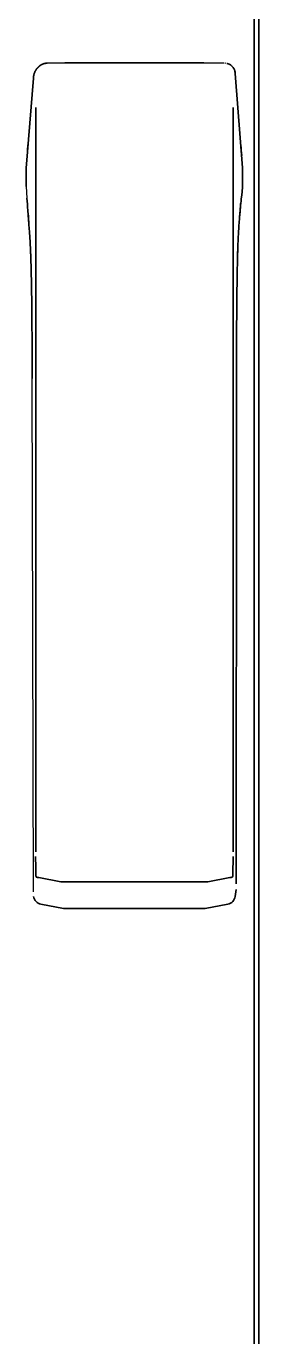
# Model space of a CAD drawing. Header units: inches. Extents: x 786 to 5755, y -850 to 3635.
# Drawn here: x 4204.3 to 4255.7, y 1489.5 to 1779 of the extents above; entities that cross this region are included whole.
import ezdxf

# ---------------------------------------------------------------- set-up
doc = ezdxf.new("R2010")
doc.units = ezdxf.units.IN
doc.layers.add('1', color=7, linetype='Continuous', true_color=0xffffff)

msp = doc.modelspace()

# ---------------------------------------------------------------- linework, layer by layer
for p, q in [((4204.33, 1743.54), (4204.5, 1740.95)), ((4205.96, 1587.74), (4205.64, 1701.12))]:
    msp.add_line(p, q)
at = {"layer": '1', "color": 7, "linetype": 'Continuous', "lineweight": 35}
for p, q in [((4254.74, 1299.82), (4254.74, 2088.63)), ((4255.74, 2077.33), (4255.74, 1360.48)), ((4212.9, 1770.85), (4208.8, 1770.78)), ((4212.94, 1770.85), (4212.9, 1770.85)), ((4212.94, 1770.85), (4243.54, 1770.85)), ((4243.58, 1770.85), (4243.54, 1770.85)), ((4248.11, 1770.78), (4243.58, 1770.85)), ((4205.95, 1767.5), (4204.33, 1747.63)), ((4252.15, 1747.67), (4250.53, 1768.5)), ((4206.43, 1760.99), (4206.43, 1596.57)), ((4250.05, 1760.99), (4250.05, 1596.57)), ((4204.33, 1747.65), (4204.33, 1743.54)), ((4252.15, 1744.34), (4252.15, 1747.7)), ((4206.52, 1591.04), (4206.51, 1591.11)), ((4212, 1589.93), (4207.11, 1590.9)), ((4213.42, 1589.93), (4212, 1589.93)), ((4213.42, 1589.93), (4243.06, 1589.93)), ((4243.06, 1589.93), (4244.48, 1589.93)), ((4249.37, 1590.9), (4244.48, 1589.93)), ((4249.97, 1591.11), (4249.96, 1591.04)), ((4250.52, 1586.74), (4250.72, 1588.26)), ((4207.57, 1585.04), (4212.57, 1584.09)), ((4212.94, 1584.06), (4243.54, 1584.06)), ((4243.91, 1584.09), (4248.91, 1585.04))]:
    msp.add_line(p, q, dxfattribs=at)
for centre, start, end in [((4207.95, 1587), 187.6724, 259.2776), ((4248.53, 1587), 280.7224, 352.3276), ((4212.94, 1586.06), 259.2776, 270), ((4243.54, 1586.06), 270, 280.7224)]:
    msp.add_arc(centre, 2, start, end, dxfattribs=at)
for centre, major_axis, ratio, start_param, end_param in [((4200.24, 1218.94), (0, 546.95), 0.026177, 5.955519, 5.959364), ((4206.52, 1595.57), (0, -4.5), 0.021815, 4.712389, 6.143559), ((4249.95, 1595.57), (0, 4.5), 0.021815, 3.281219, 4.712389)]:
    msp.add_ellipse(centre, major_axis=major_axis, ratio=ratio, start_param=start_param, end_param=end_param, dxfattribs=at)
for points, knots in [([(4205.95, 1767.5), (4205.95, 1767.51), (4205.95, 1767.53), (4205.95, 1767.55), (4205.95, 1767.57), (4205.95, 1767.59), (4205.95, 1767.62), (4205.95, 1767.64), (4205.95, 1767.66), (4205.95, 1767.69), (4205.95, 1767.71), (4205.95, 1767.73), (4205.96, 1767.76), (4205.96, 1767.78), (4205.96, 1767.8), (4205.96, 1767.83), (4205.97, 1767.85), (4205.97, 1767.87), (4205.97, 1767.9), (4205.97, 1767.92), (4205.98, 1767.95), (4205.98, 1767.97), (4205.99, 1767.99), (4205.99, 1768.02), (4205.99, 1768.04), (4206, 1768.07), (4206, 1768.09), (4206.01, 1768.11), (4206.01, 1768.14), (4206.02, 1768.16), (4206.02, 1768.19), (4206.03, 1768.21), (4206.03, 1768.24), (4206.04, 1768.26), (4206.05, 1768.28), (4206.05, 1768.31), (4206.06, 1768.33), (4206.06, 1768.36), (4206.07, 1768.38), (4206.08, 1768.41), (4206.09, 1768.43), (4206.09, 1768.45), (4206.1, 1768.48), (4206.11, 1768.5), (4206.12, 1768.53), (4206.13, 1768.55), (4206.13, 1768.58), (4206.14, 1768.6), (4206.15, 1768.63), (4206.16, 1768.65), (4206.17, 1768.67), (4206.18, 1768.7), (4206.19, 1768.72), (4206.2, 1768.75), (4206.21, 1768.77), (4206.22, 1768.8), (4206.23, 1768.82), (4206.24, 1768.84), (4206.25, 1768.87), (4206.26, 1768.89), (4206.27, 1768.92), (4206.29, 1768.94), (4206.3, 1768.96), (4206.31, 1768.99), (4206.32, 1769.01), (4206.33, 1769.03), (4206.35, 1769.06), (4206.36, 1769.08), (4206.37, 1769.1), (4206.38, 1769.13), (4206.4, 1769.15), (4206.41, 1769.17), (4206.42, 1769.2), (4206.44, 1769.22), (4206.45, 1769.24), (4206.47, 1769.27), (4206.48, 1769.29), (4206.49, 1769.31), (4206.51, 1769.33), (4206.52, 1769.36), (4206.54, 1769.38), (4206.55, 1769.4), (4206.57, 1769.42), (4206.59, 1769.45), (4206.6, 1769.47), (4206.62, 1769.49), (4206.63, 1769.51), (4206.65, 1769.53), (4206.67, 1769.56), (4206.68, 1769.58), (4206.7, 1769.6), (4206.72, 1769.62), (4206.73, 1769.64), (4206.75, 1769.66), (4206.77, 1769.68), (4206.79, 1769.7), (4206.8, 1769.72), (4206.82, 1769.74), (4206.84, 1769.76), (4206.85, 1769.78), (4206.87, 1769.8), (4206.89, 1769.82), (4206.91, 1769.84), (4206.93, 1769.86), (4206.95, 1769.88), (4206.96, 1769.9), (4206.99, 1769.92), (4207.01, 1769.94), (4207.03, 1769.96), (4207.05, 1769.98), (4207.07, 1770), (4207.09, 1770.02), (4207.12, 1770.04), (4207.14, 1770.06), (4207.16, 1770.08), (4207.19, 1770.1), (4207.21, 1770.12), (4207.24, 1770.14), (4207.26, 1770.16), (4207.29, 1770.18), (4207.32, 1770.21), (4207.34, 1770.23), (4207.37, 1770.25), (4207.4, 1770.27), (4207.43, 1770.29), (4207.46, 1770.31), (4207.49, 1770.33), (4207.52, 1770.35), (4207.55, 1770.37), (4207.58, 1770.39), (4207.62, 1770.4), (4207.65, 1770.42), (4207.68, 1770.44), (4207.71, 1770.46), (4207.75, 1770.48), (4207.78, 1770.5), (4207.82, 1770.51), (4207.85, 1770.53), (4207.89, 1770.55), (4207.93, 1770.56), (4207.96, 1770.58), (4208, 1770.6), (4208.04, 1770.61), (4208.08, 1770.62), (4208.12, 1770.64), (4208.16, 1770.65), (4208.2, 1770.67), (4208.24, 1770.68), (4208.28, 1770.69), (4208.32, 1770.7), (4208.36, 1770.71), (4208.4, 1770.72), (4208.45, 1770.73), (4208.49, 1770.74), (4208.53, 1770.75), (4208.57, 1770.75), (4208.62, 1770.76), (4208.66, 1770.77), (4208.71, 1770.77), (4208.75, 1770.78), (4208.8, 1770.78), (4208.84, 1770.78), (4208.89, 1770.78), (4208.92, 1770.78), (4208.93, 1770.78)], [0, 0, 0, 0, 0.004589, 0.009191, 0.013806, 0.018433, 0.023072, 0.027725, 0.032389, 0.037066, 0.041756, 0.046459, 0.051174, 0.055901, 0.060641, 0.065394, 0.070159, 0.074936, 0.079726, 0.084528, 0.089343, 0.09417, 0.099009, 0.103861, 0.108724, 0.1136, 0.118488, 0.123388, 0.1283, 0.133224, 0.13816, 0.143107, 0.148066, 0.153037, 0.15802, 0.163014, 0.168019, 0.173036, 0.178064, 0.183103, 0.188153, 0.193214, 0.198287, 0.20337, 0.208464, 0.213568, 0.218683, 0.223809, 0.228945, 0.234092, 0.239248, 0.244415, 0.249592, 0.254779, 0.259976, 0.265182, 0.270398, 0.275624, 0.280859, 0.286104, 0.291358, 0.296621, 0.301893, 0.307174, 0.312464, 0.317762, 0.323069, 0.328385, 0.333709, 0.339041, 0.344381, 0.349729, 0.355085, 0.360448, 0.365819, 0.371198, 0.376583, 0.381976, 0.387376, 0.392783, 0.398196, 0.403616, 0.409043, 0.414476, 0.419915, 0.42536, 0.430811, 0.436267, 0.44173, 0.447197, 0.452671, 0.458149, 0.463632, 0.46912, 0.474613, 0.480111, 0.485613, 0.49112, 0.496123, 0.501223, 0.506422, 0.511718, 0.517112, 0.522601, 0.528186, 0.533867, 0.539642, 0.545511, 0.551473, 0.557529, 0.563676, 0.569916, 0.576245, 0.582666, 0.589175, 0.595773, 0.602459, 0.609232, 0.616092, 0.623037, 0.630068, 0.637182, 0.644379, 0.651659, 0.65902, 0.666461, 0.673983, 0.681583, 0.689261, 0.697016, 0.704848, 0.712754, 0.720735, 0.728789, 0.736916, 0.745114, 0.753382, 0.761721, 0.770128, 0.778603, 0.787145, 0.795753, 0.804426, 0.813164, 0.821965, 0.830828, 0.839754, 0.848739, 0.857784, 0.866888, 0.87605, 0.885269, 0.894543, 0.903873, 0.913257, 0.922693, 0.932183, 0.941723, 0.951314, 0.960955, 0.970644, 0.980382, 0.990168, 1, 1, 1, 1]), ([(4249.59, 1770.34), (4249.5, 1770.4), (4249.34, 1770.5), (4249.13, 1770.6), (4248.98, 1770.65), (4248.88, 1770.68), (4248.79, 1770.7), (4248.73, 1770.71), (4248.7, 1770.72)], [0, 0, 0, 0, 0.33156, 0.558154, 0.710712, 0.814638, 0.884849, 1, 1, 1, 1]), ([(4249.58, 1770.34), (4249.59, 1770.33), (4249.61, 1770.31), (4249.64, 1770.29), (4249.66, 1770.26), (4249.67, 1770.25), (4249.68, 1770.24), (4249.69, 1770.23), (4249.7, 1770.21), (4249.71, 1770.2), (4249.71, 1770.19), (4249.72, 1770.18), (4249.72, 1770.18)], [0, 0, 0, 0, 0.196389, 0.39007, 0.524251, 0.598868, 0.666574, 0.734247, 0.801886, 0.869492, 0.937062, 1, 1, 1, 1]), ([(4250.31, 1769.45), (4250.26, 1769.54), (4250.17, 1769.71), (4249.98, 1769.98), (4249.83, 1770.12), (4249.72, 1770.18)], [0, 0, 0, 0, 0.275, 0.516106, 1, 1, 1, 1]), ([(4250.26, 1769.54), (4250.26, 1769.53), (4250.27, 1769.52), (4250.28, 1769.5), (4250.29, 1769.48), (4250.3, 1769.46), (4250.31, 1769.44), (4250.32, 1769.42), (4250.33, 1769.4), (4250.34, 1769.38), (4250.34, 1769.36), (4250.35, 1769.35), (4250.36, 1769.33), (4250.37, 1769.31), (4250.38, 1769.29), (4250.39, 1769.27), (4250.39, 1769.25), (4250.4, 1769.23), (4250.41, 1769.21), (4250.42, 1769.19), (4250.42, 1769.17), (4250.43, 1769.15), (4250.44, 1769.13), (4250.44, 1769.11), (4250.45, 1769.09), (4250.45, 1769.07), (4250.46, 1769.05), (4250.46, 1769.03), (4250.47, 1769.01), (4250.47, 1768.98), (4250.48, 1768.96), (4250.48, 1768.94), (4250.49, 1768.92), (4250.49, 1768.91), (4250.5, 1768.89), (4250.5, 1768.87), (4250.5, 1768.85), (4250.51, 1768.83), (4250.51, 1768.81), (4250.51, 1768.79), (4250.52, 1768.77), (4250.52, 1768.75), (4250.52, 1768.73), (4250.52, 1768.71), (4250.52, 1768.69), (4250.53, 1768.67), (4250.53, 1768.65), (4250.53, 1768.63), (4250.53, 1768.61), (4250.53, 1768.59), (4250.53, 1768.57), (4250.53, 1768.55), (4250.53, 1768.53), (4250.53, 1768.52), (4250.53, 1768.5), (4250.53, 1768.5)], [0, 0, 0, 0, 0.019784, 0.039541, 0.059268, 0.078967, 0.098635, 0.118273, 0.137881, 0.157457, 0.177001, 0.196514, 0.215993, 0.23544, 0.254853, 0.274232, 0.293577, 0.312888, 0.332163, 0.351403, 0.370608, 0.389776, 0.408907, 0.428002, 0.447059, 0.466078, 0.48506, 0.504003, 0.522908, 0.541773, 0.560599, 0.579385, 0.598132, 0.616838, 0.635503, 0.654128, 0.672711, 0.691253, 0.709754, 0.728213, 0.74663, 0.765005, 0.783337, 0.801627, 0.819875, 0.83808, 0.856242, 0.874362, 0.892438, 0.910472, 0.928463, 0.946411, 0.964317, 0.98218, 1, 1, 1, 1]), ([(4251.92, 1741.2), (4251.92, 1741.22), (4251.93, 1741.29), (4251.95, 1741.4), (4251.97, 1741.53), (4251.98, 1741.66), (4252, 1741.79), (4252.01, 1741.93), (4252.03, 1742.06), (4252.04, 1742.19), (4252.05, 1742.33), (4252.06, 1742.46), (4252.08, 1742.6), (4252.09, 1742.74), (4252.1, 1742.87), (4252.1, 1743.01), (4252.11, 1743.15), (4252.12, 1743.29), (4252.13, 1743.43), (4252.13, 1743.57), (4252.14, 1743.71), (4252.14, 1743.85), (4252.14, 1743.99), (4252.15, 1744.14), (4252.15, 1744.28), (4252.15, 1744.37), (4252.15, 1744.42)], [0, 0, 0, 0, 0.021691, 0.062274, 0.10305, 0.144015, 0.185168, 0.226508, 0.268032, 0.309738, 0.351624, 0.393688, 0.435928, 0.478342, 0.520928, 0.563683, 0.606605, 0.649691, 0.692939, 0.736347, 0.779912, 0.823632, 0.867503, 0.911523, 0.95569, 1, 1, 1, 1]), ([(4204.5, 1740.95), (4204.57, 1740.08), (4204.67, 1738.75), (4204.8, 1736.86), (4204.87, 1735.96), (4204.91, 1735.5)], [0, 0, 0, 0, 0.494419, 0.740771, 1, 1, 1, 1]), ([(4251.59, 1737.96), (4251.6, 1738.09), (4251.65, 1738.56), (4251.76, 1739.69), (4251.86, 1740.63), (4251.93, 1741.24)], [0, 0, 0, 0, 0.120926, 0.413522, 1, 1, 1, 1]), ([(4251.08, 1729), (4251.09, 1729.45), (4251.13, 1730.78), (4251.21, 1732.49), (4251.29, 1734.15), (4251.39, 1735.73), (4251.5, 1736.96), (4251.57, 1737.67), (4251.6, 1737.93)], [0, 0, 0, 0, 0.076897, 0.241652, 0.393417, 0.533704, 0.787575, 1, 1, 1, 1]), ([(4204.89, 1735.62), (4204.92, 1735.17), (4205.01, 1734.11), (4205.15, 1732.13), (4205.25, 1730.18), (4205.31, 1728.65), (4205.32, 1728.44)], [0, 0, 0, 0, 0.277956, 0.593577, 0.944574, 1, 1, 1, 1]), ([(4205.31, 1728.89), (4205.33, 1728.55), (4205.36, 1727.57), (4205.42, 1725.71), (4205.47, 1723.65), (4205.5, 1721.85), (4205.53, 1720.03), (4205.56, 1717.72), (4205.6, 1714.13), (4205.62, 1710.76), (4205.63, 1707.64), (4205.64, 1705.39), (4205.64, 1703.21), (4205.64, 1701.8), (4205.64, 1701.12)], [0, 0, 0, 0, 0.048469, 0.134971, 0.221474, 0.264726, 0.307977, 0.39448, 0.480983, 0.653989, 0.740491, 0.826994, 0.913497, 1, 1, 1, 1]), ([(4250.81, 1701.21), (4250.81, 1702.58), (4250.81, 1704.78), (4250.82, 1707.89), (4250.83, 1711.14), (4250.85, 1714.72), (4250.88, 1718.63), (4250.92, 1721.75), (4250.97, 1724.83), (4251.02, 1727.43), (4251.06, 1728.88), (4251.08, 1729.45)], [0, 0, 0, 0, 0.186535, 0.279802, 0.373069, 0.559604, 0.652871, 0.746138, 0.839405, 0.932673, 1, 1, 1, 1]), ([(4250.74, 1589.55), (4250.76, 1610.4), (4250.77, 1634.01), (4250.79, 1660.38), (4250.8, 1668.66), (4250.8, 1676.95), (4250.81, 1685.23), (4250.81, 1693.31), (4250.81, 1698.63), (4250.82, 1701.19)], [0, 0, 0, 0, 0.560278, 0.634462, 0.708657, 0.782869, 0.857063, 0.931241, 1, 1, 1, 1]), ([(4207.11, 1590.9), (4206.93, 1590.93), (4206.78, 1590.95), (4206.58, 1591), (4206.53, 1591.02), (4206.52, 1591.04)], [0, 0, 0, 0, 0.5, 0.5, 1, 1, 1, 1]), ([(4249.96, 1591.04), (4249.95, 1591.02), (4249.9, 1591), (4249.7, 1590.95), (4249.55, 1590.93), (4249.37, 1590.9)], [0, 0, 0, 0, 0.5, 0.5, 1, 1, 1, 1])]:
    msp.add_open_spline(points, degree=3, knots=knots, dxfattribs=at)
for points in [[(4248.32, 1770.77), (4248.32, 1770.77), (4248.31, 1770.77), (4248.3, 1770.77)], [(4248.32, 1770.77), (4248.35, 1770.77), (4248.38, 1770.77), (4248.41, 1770.77)], [(4250.53, 1768.04), (4250.51, 1768.36), (4250.49, 1768.67), (4250.47, 1768.99)], [(4204.78, 1753.15), (4204.7, 1752.27), (4204.61, 1751.36), (4204.52, 1750.43)], [(4251.97, 1750.42), (4251.9, 1751.2), (4251.82, 1751.95), (4251.76, 1752.68)], [(4204.8, 1737.46), (4204.79, 1736.84), (4204.82, 1736.2), (4204.91, 1735.54)], [(4251.53, 1737.35), (4251.64, 1738.18), (4251.69, 1739), (4251.69, 1739.78)]]:
    msp.add_open_spline(points, degree=3, dxfattribs=at)

doc.saveas('drawing.dxf')
